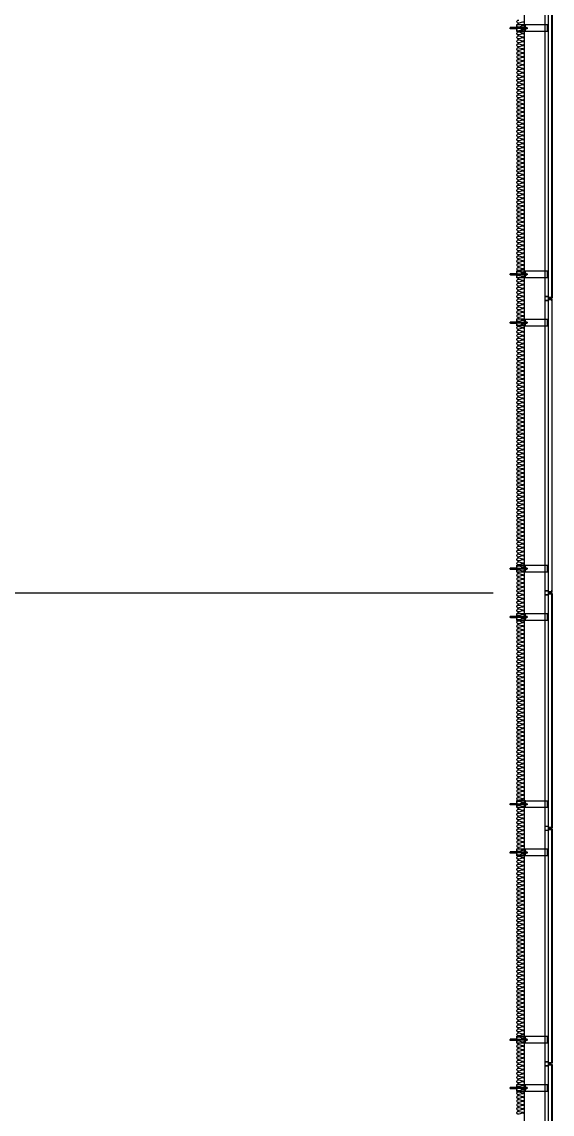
# Model space of a CAD drawing. Header units: millimetres. Extents: x 17311 to 801382, y -242618 to -104888.
# Drawn here: x 364158 to 370911, y -190371 to -176457 of the extents above; entities that cross this region are included whole.
import ezdxf

# ---------------------------------------------------------------- set-up
doc = ezdxf.new("R2010")
doc.units = ezdxf.units.MM
doc.header["$LTSCALE"] = 250
for name, color, linetype in [('A-ETC-8', 8, 'Continuous'), ('A-FIN', 6, 'Continuous'), ('ISL', 251, 'Continuous')]:
    doc.layers.add(name, color=color, linetype=linetype)

# ---------------------------------------------------------------- blocks, each defined once
blk = doc.blocks.new('A$C632c858f')
at = {"layer": 'A-ETC-8'}
blk.add_arc((-3, 0), 24, 341.8248, 18.1752, dxfattribs=at)
blk.add_ellipse((34, 0), major_axis=(7.59, 0), ratio=0.987937, dxfattribs=at)
blk = doc.blocks.new('A$Cae507117')
at = {"layer": 'A-ETC-8'}
for points in [[(-50, 0), (-50, -50), (0, -50), (0, 0)], [(-46.8, -3.2), (-46.8, -46.8), (-3.2, -46.8), (-3.2, -3.2)]]:
    blk.add_lwpolyline(points, close=True, dxfattribs=at)
blk = doc.blocks.new('너트 M12')
for p, q in [((-9, 0), (9, 0)), ((-10, -9), (-10, -1)), ((9, -10), (-9, -10)), ((0, -8), (0, -1)), ((10, -1), (10, -9))]:
    blk.add_line(p, q)
for centre, start, end in [((-9, -1), 90, 180), ((-9, -9), 180, 270), ((9, -1), 0, 90), ((9, -9), 270, 0)]:
    blk.add_arc(centre, 0.5, start, end)
at = {"extrusion": (0, 0, -1)}
for centre, major_axis, ratio, start_param, end_param in [((-5, -1), (-4.75, 0.31), 0.185359, -0.024388, 3.141593), ((5, -1), (4.75, 0.31), 0.185108, 3.141593, 6.30754), ((-5, -9), (4.75, 0.31), 0.187111, 0, 3.166211), ((5, -9), (-4.75, 0.31), 0.185991, 3.117121, 6.283185)]:
    blk.add_ellipse(centre, major_axis=major_axis, ratio=ratio, start_param=start_param, end_param=end_param, dxfattribs=at)
blk = doc.blocks.new('A$C5ebcaad0')
at = {"layer": 'A-ETC-8'}
for p, q in [((-449, -225), (-214, -225)), ((-439, -220), (-439, -229)), ((-437, -219), (-437, -219)), ((-426, -220), (-437, -219)), ((-437, -231), (-426, -229)), ((-437, -231), (-437, -231)), ((-432, -220), (-432, -221)), ((-432, -229), (-432, -230)), ((-416, -219), (-431, -219)), ((-431, -222), (-429, -223)), ((-431, -228), (-429, -227)), ((-431, -231), (-416, -231)), ((-421, -224), (-428, -224)), ((-421, -226), (-428, -226)), ((-426, -220), (-412, -220)), ((-426, -229), (-412, -229)), ((-421, -223), (-421, -223)), ((-421, -227), (-421, -227)), ((-417, -227), (-417, -223)), ((-416, -219), (-413, -219)), ((-416, -231), (-413, -231)), ((-413, -219), (-413, -231)), ((-412, -231), (-412, -219)), ((-409, -219), (-412, -219)), ((-412, -231), (-409, -231)), ((-409, -231), (-409, -219)), ((-355, -219), (-409, -219)), ((-409, -231), (-355, -231)), ((-355, -219), (-246, -219)), ((-246, -231), (-355, -231)), ((-234, -219), (-226, -219)), ((-234, -220), (-224, -220)), ((-234, -229), (-224, -229)), ((-234, -231), (-226, -231)), ((-226, -231), (-226, -219)), ((-224, -220), (-226, -219)), ((-224, -229), (-226, -231)), ((-224, -229), (-224, -220))]:
    blk.add_line(p, q, dxfattribs=at)
for points in [[(-255, -180), (-255, -269), (-355, -269), (-355, -180)], [(34, -185), (-252, -185), (-252, -265), (34, -265)], [(-252, -265), (-246, -265), (-246, -185), (-252, -185)], [(-246, -210), (-246, -240), (-244, -240), (-244, -210)]]:
    blk.add_lwpolyline(points, close=True, dxfattribs=at)
blk.add_lwpolyline([(-252, -177), (-252, -272, -0.414214), (-253, -273), (-255, -273), (-255, -176), (-253, -176, -0.414214)], format="xyb", close=True, dxfattribs=at)
for centre, radius, start, end in [((-437, -220), 1.5, 90, 180), ((-437, -229), 1.5, 180, 270), ((-431, -220), 1, 90, 180), ((-431, -221), 1, 180, 236.3099), ((-431, -229), 1, 123.6901, 180), ((-431, -230), 1, 180, 270), ((-428, -221), 3, 236.3099, 270), ((-428, -229), 3, 90, 123.6901), ((-419, -223), 2, 90, 180), ((-421, -223), 0.5, 270, 0), ((-421, -227), 0.5, 0, 90), ((-419, -227), 2, 180, 270), ((-419, -223), 2, 0, 90), ((-419, -227), 2, 270, 0)]:
    blk.add_arc(centre, radius, start, end, dxfattribs=at)
at = {"layer": 'A-ETC-8', "xscale": -1, "rotation": 90}
blk.add_blockref('너트 M12', (-244, -225), dxfattribs=at)

msp = doc.modelspace()

# ---------------------------------------------------------------- linework, layer by layer
at = {"layer": 'A-ETC-8'}
for p, q in [((370815.7, -154461.7), (370815.7, -200799.5)), ((370865.7, -200799.5), (370865.7, -154461.7))]:
    msp.add_line(p, q, dxfattribs=at)
for points in [[(370902.7, -179968), (370867.7, -179968), (370867.7, -179979), (370865.7, -179979), (370865.7, -179966), (370901, -179966, -0.2265409), (370904.7, -179962.3), (370904.7, -179947.6), (370906.7, -179947.6), (370906.7, -179964, 0.4142136)], [(370902.7, -179991), (370867.7, -179991), (370867.7, -179980), (370865.7, -179980), (370865.7, -179993), (370901, -179993, 0.2265409), (370904.7, -179996.6), (370904.7, -180011.3), (370906.7, -180011.3), (370906.7, -179995, -0.4142136)], [(370902.7, -183718), (370867.7, -183718), (370867.7, -183729), (370865.7, -183729), (370865.7, -183716), (370901, -183716, -0.2265409), (370904.7, -183712.3), (370904.7, -183697.6), (370906.7, -183697.6), (370906.7, -183714, 0.4142136)], [(370902.7, -183741), (370867.7, -183741), (370867.7, -183730), (370865.7, -183730), (370865.7, -183743), (370901, -183743, 0.2265409), (370904.7, -183746.6), (370904.7, -183761.3), (370906.7, -183761.3), (370906.7, -183745, -0.4142136)]]:
    msp.add_lwpolyline(points, format="xyb", close=True, dxfattribs=at)
at = {"layer": 'A-ETC-8', "elevation": 0}
for points in [[(370902.7, -186718), (370867.7, -186718), (370867.7, -186729), (370865.7, -186729), (370865.7, -186716), (370901, -186716, -0.2265409), (370904.7, -186712.3), (370904.7, -186697.6), (370906.7, -186697.6), (370906.7, -186714, 0.4142136)], [(370902.7, -186741), (370867.7, -186741), (370867.7, -186730), (370865.7, -186730), (370865.7, -186743), (370901, -186743, 0.2265409), (370904.7, -186746.6), (370904.7, -186761.3), (370906.7, -186761.3), (370906.7, -186745, -0.4142136)], [(370902.7, -189718), (370867.7, -189718), (370867.7, -189729), (370865.7, -189729), (370865.7, -189716), (370901, -189716, -0.2265409), (370904.7, -189712.3), (370904.7, -189697.6), (370906.7, -189697.6), (370906.7, -189714, 0.4142136)], [(370902.7, -189741), (370867.7, -189741), (370867.7, -189730), (370865.7, -189730), (370865.7, -189743), (370901, -189743, 0.2265409), (370904.7, -189746.6), (370904.7, -189761.3), (370906.7, -189761.3), (370906.7, -189745, -0.4142136)]]:
    msp.add_lwpolyline(points, format="xyb", close=True, dxfattribs=at)
at = {"layer": 'A-FIN'}
msp.add_line((364060.7, -183729.5), (370160.7, -183729.5), dxfattribs=at)
for points in [[(370869.7, -176241), (370869.7, -176237), (370910.7, -176237), (370910.7, -179972), (370869.7, -179972), (370869.7, -179968), (370906.7, -179968), (370906.7, -176241), (370869.7, -176241)], [(370869.7, -183718), (370869.7, -183722), (370910.7, -183722), (370910.7, -179987), (370869.7, -179987), (370869.7, -179991), (370906.7, -179991), (370906.7, -183718), (370869.7, -183718)], [(370869.7, -183741), (370869.7, -183737), (370910.7, -183737), (370910.7, -186722), (370869.7, -186722), (370869.7, -186718), (370906.7, -186718), (370906.7, -183741), (370869.7, -183741)], [(370869.7, -189741), (370869.7, -189737), (370910.7, -189737), (370910.7, -192722), (370869.7, -192722), (370869.7, -192718), (370906.7, -192718), (370906.7, -189741), (370869.7, -189741)]]:
    msp.add_lwpolyline(points, close=True, dxfattribs=at)
at = {"layer": 'A-FIN', "elevation": 0}
msp.add_lwpolyline([(370869.7, -186741), (370869.7, -186737), (370910.7, -186737), (370910.7, -189722), (370869.7, -189722), (370869.7, -189718), (370906.7, -189718), (370906.7, -186741), (370869.7, -186741)], close=True, dxfattribs=at)
at = {"layer": 'ISL'}
msp.add_line((370560.7, -202279.5), (370560.7, -154479.5), dxfattribs=at)
msp.add_lwpolyline([(370560.7, -190378.7, 0.5248557), (370533.6, -190360), (370487.8, -190372.4, -1.4491979), (370487.8, -190335), (370533.6, -190347.4, 0.5248557), (370560.7, -190328.7, 0.5248557), (370533.6, -190310), (370487.8, -190322.4, -1.4491979), (370487.8, -190285), (370533.6, -190297.4, 0.5248557), (370560.7, -190278.7, 0.5248557), (370533.6, -190260), (370487.8, -190272.4, -1.4491979), (370487.8, -190235), (370533.6, -190247.4, 0.5248557), (370560.7, -190228.7, 0.5248557), (370533.6, -190210), (370487.8, -190222.4, -1.4491979), (370487.8, -190185), (370533.6, -190197.4, 0.5248557), (370560.7, -190178.7, 0.5248557), (370533.6, -190160), (370487.8, -190172.4, -1.4491979), (370487.8, -190135), (370533.6, -190147.4, 0.5248557), (370560.7, -190128.7, 0.5248557), (370533.6, -190110), (370487.8, -190122.4, -1.4491979), (370487.8, -190085), (370533.6, -190097.4, 0.5248557), (370560.7, -190078.7, 0.5248557), (370533.6, -190060), (370487.8, -190072.4, -1.4491979), (370487.8, -190035), (370533.6, -190047.4, 0.5248557), (370560.7, -190028.7, 0.5248557), (370533.6, -190010), (370487.8, -190022.4, -1.4491979), (370487.8, -189985), (370533.6, -189997.4, 0.5248557), (370560.7, -189978.7, 0.5248557), (370533.6, -189960), (370487.8, -189972.4, -1.4491979), (370487.8, -189935), (370533.6, -189947.4, 0.5248557), (370560.7, -189928.7, 0.5248557), (370533.6, -189910), (370487.8, -189922.4, -1.4491979), (370487.8, -189885), (370533.6, -189897.4, 0.5248557), (370560.7, -189878.7, 0.5248557), (370533.6, -189860), (370487.8, -189872.4, -1.4491979), (370487.8, -189835), (370533.6, -189847.4, 0.5248557), (370560.7, -189828.7, 0.5248557), (370533.6, -189810), (370487.8, -189822.4, -1.4491979), (370487.8, -189785), (370533.6, -189797.4, 0.5248557), (370560.7, -189778.7, 0.5248557), (370533.6, -189760), (370487.8, -189772.4, -1.4491979), (370487.8, -189735), (370533.6, -189747.4, 0.5248557), (370560.7, -189728.7, 0.5248557), (370533.6, -189710), (370487.8, -189722.4, -1.4491979), (370487.8, -189685), (370533.6, -189697.4, 0.5248557), (370560.7, -189678.7, 0.5248557), (370533.6, -189660), (370487.8, -189672.4, -1.4491979), (370487.8, -189635), (370533.6, -189647.4, 0.5248557), (370560.7, -189628.7, 0.5248557), (370533.6, -189610), (370487.8, -189622.4, -1.4491979), (370487.8, -189585), (370533.6, -189597.4, 0.5248557), (370560.7, -189578.7, 0.5248557), (370533.6, -189560), (370487.8, -189572.4, -1.4491979), (370487.8, -189535), (370533.6, -189547.4, 0.5248557), (370560.7, -189528.7, 0.5248557), (370533.6, -189510), (370487.8, -189522.4, -1.4491979), (370487.8, -189485), (370533.6, -189497.4, 0.5248557), (370560.7, -189478.7, 0.5248557), (370533.6, -189460), (370487.8, -189472.4, -1.4491979), (370487.8, -189435), (370533.6, -189447.4, 0.5248557), (370560.7, -189428.7, 0.5248557), (370533.6, -189410), (370487.8, -189422.4, -1.4491979), (370487.8, -189385), (370533.6, -189397.4, 0.5248557), (370560.7, -189378.7, 0.5248557), (370533.6, -189360), (370487.8, -189372.4, -1.4491979), (370487.8, -189335), (370533.6, -189347.4, 0.5248557), (370560.7, -189328.7, 0.5248557), (370533.6, -189310), (370487.8, -189322.4, -1.4491979), (370487.8, -189285), (370533.6, -189297.4, 0.5248557), (370560.7, -189278.7, 0.5248557), (370533.6, -189260), (370487.8, -189272.4, -1.4491979), (370487.8, -189235), (370533.6, -189247.4, 0.5248557), (370560.7, -189228.7, 0.5248557), (370533.6, -189210), (370487.8, -189222.4, -1.4491979), (370487.8, -189185), (370533.6, -189197.4, 0.5248557), (370560.7, -189178.7, 0.5248557), (370533.6, -189160), (370487.8, -189172.4, -1.4491979), (370487.8, -189135), (370533.6, -189147.4, 0.5248557), (370560.7, -189128.7, 0.5248557), (370533.6, -189110), (370487.8, -189122.4, -1.4491979), (370487.8, -189085), (370533.6, -189097.4, 0.5248557), (370560.7, -189078.7, 0.5248557), (370533.6, -189060), (370487.8, -189072.4, -1.4491979), (370487.8, -189035), (370533.6, -189047.4, 0.5248557), (370560.7, -189028.7, 0.5248557), (370533.6, -189010), (370487.8, -189022.4, -1.4491979), (370487.8, -188985), (370533.6, -188997.4, 0.5248557), (370560.7, -188978.7, 0.5248557), (370533.6, -188960), (370487.8, -188972.4, -1.4491979), (370487.8, -188935), (370533.6, -188947.4, 0.5248557), (370560.7, -188928.7, 0.5248557), (370533.6, -188910), (370487.8, -188922.4, -1.4491979), (370487.8, -188885), (370533.6, -188897.4, 0.5248557), (370560.7, -188878.7, 0.5248557), (370533.6, -188860), (370487.8, -188872.4, -1.4491979), (370487.8, -188835), (370533.6, -188847.4, 0.5248557), (370560.7, -188828.7, 0.5248557), (370533.6, -188810), (370487.8, -188822.4, -1.4491979), (370487.8, -188785), (370533.6, -188797.4, 0.5248557), (370560.7, -188778.7, 0.5248557), (370533.6, -188760), (370487.8, -188772.4, -1.4491979), (370487.8, -188735), (370533.6, -188747.4, 0.5248557), (370560.7, -188728.7, 0.5248557), (370533.6, -188710), (370487.8, -188722.4, -1.4491979), (370487.8, -188685), (370533.6, -188697.4, 0.5248557), (370560.7, -188678.7, 0.5248557), (370533.6, -188660), (370487.8, -188672.4, -1.4491979), (370487.8, -188635), (370533.6, -188647.4, 0.5248557), (370560.7, -188628.7, 0.5248557), (370533.6, -188610), (370487.8, -188622.4, -1.4491979), (370487.8, -188585), (370533.6, -188597.4, 0.5248557), (370560.7, -188578.7, 0.5248557), (370533.6, -188560), (370487.8, -188572.4, -1.4491979), (370487.8, -188535), (370533.6, -188547.4, 0.5248557), (370560.7, -188528.7, 0.5248557), (370533.6, -188510), (370487.8, -188522.4, -1.4491979), (370487.8, -188485), (370533.6, -188497.4, 0.5248557), (370560.7, -188478.7, 0.5248557), (370533.6, -188460), (370487.8, -188472.4, -1.4491979), (370487.8, -188435), (370533.6, -188447.4, 0.5248557), (370560.7, -188428.7, 0.5248557), (370533.6, -188410), (370487.8, -188422.4, -1.4491979), (370487.8, -188385), (370533.6, -188397.4, 0.5248557), (370560.7, -188378.7, 0.5248557), (370533.6, -188360), (370487.8, -188372.4, -1.4491979), (370487.8, -188335), (370533.6, -188347.4, 0.5248557), (370560.7, -188328.7, 0.5248557), (370533.6, -188310), (370487.8, -188322.4, -1.4491979), (370487.8, -188285), (370533.6, -188297.4, 0.5248557), (370560.7, -188278.7, 0.5248557), (370533.6, -188260), (370487.8, -188272.4, -1.4491979), (370487.8, -188235), (370533.6, -188247.4, 0.5248557), (370560.7, -188228.7, 0.5248557), (370533.6, -188210), (370487.8, -188222.4, -1.4491979), (370487.8, -188185), (370533.6, -188197.4, 0.5248557), (370560.7, -188178.7, 0.5248557), (370533.6, -188160), (370487.8, -188172.4, -1.4491979), (370487.8, -188135), (370533.6, -188147.4, 0.5248557), (370560.7, -188128.7, 0.5248557), (370533.6, -188110), (370487.8, -188122.4, -1.4491979), (370487.8, -188085), (370533.6, -188097.4, 0.5248557), (370560.7, -188078.7, 0.5248557), (370533.6, -188060), (370487.8, -188072.4, -1.4491979), (370487.8, -188035), (370533.6, -188047.4, 0.5248557), (370560.7, -188028.7, 0.5248557), (370533.6, -188010), (370487.8, -188022.4, -1.4491979), (370487.8, -187985), (370533.6, -187997.4, 0.5248557), (370560.7, -187978.7, 0.5248557), (370533.6, -187960), (370487.8, -187972.4, -1.4491979), (370487.8, -187935), (370533.6, -187947.4, 0.5248557), (370560.7, -187928.7, 0.5248557), (370533.6, -187910), (370487.8, -187922.4, -1.4491979), (370487.8, -187885), (370533.6, -187897.4, 0.5248557), (370560.7, -187878.7, 0.5248557), (370533.6, -187860), (370487.8, -187872.4, -1.4491979), (370487.8, -187835), (370533.6, -187847.4, 0.522727), (370560.7, -187828.8, 0.522727), (370533.6, -187810.2), (370487.8, -187822.6, -1.4491979), (370487.8, -187785.2), (370533.6, -187797.6, 0.5248557), (370560.7, -187778.9, 0.5248557), (370533.6, -187760.2), (370487.8, -187772.6, -1.4491979), (370487.8, -187735.2), (370533.6, -187747.6, 0.522727), (370560.7, -187729.1, 0.522727), (370533.6, -187710.5), (370487.8, -187722.9, -1.4491979), (370487.8, -187685.5), (370533.6, -187697.9, 0.5248557), (370560.7, -187679.2, 0.5248557), (370533.6, -187660.5), (370487.8, -187672.9, -1.4491979), (370487.8, -187635.5), (370533.6, -187647.9, 0.522727), (370560.7, -187629.3, 0.522727), (370533.6, -187610.8), (370487.8, -187623.2, -1.4491979), (370487.8, -187585.8), (370533.6, -187598.2, 0.5248557), (370560.7, -187579.5, 0.5248557), (370533.6, -187560.8), (370487.8, -187573.2, -1.4491979), (370487.8, -187535.8), (370533.6, -187548.2, 0.5248557), (370560.7, -187529.5, 0.5248557), (370533.6, -187510.8), (370487.8, -187523.2, -1.4491979), (370487.8, -187485.8), (370533.6, -187498.2, 0.5248557), (370560.7, -187479.5, 0.5248557), (370533.6, -187460.8), (370487.8, -187473.2, -1.4491979), (370487.8, -187435.8), (370533.6, -187448.2, 0.5248557), (370560.7, -187429.5, 0.5248557), (370533.6, -187410.8), (370487.8, -187423.2, -1.4491979), (370487.8, -187385.8), (370533.6, -187398.2, 0.5248557), (370560.7, -187379.5, 0.5248557), (370533.6, -187360.8), (370487.8, -187373.2, -1.4491979), (370487.8, -187335.8), (370533.6, -187348.2, 0.5248557), (370560.7, -187329.5, 0.5248557), (370533.6, -187310.8), (370487.8, -187323.2, -1.4491979), (370487.8, -187285.8), (370533.6, -187298.2, 0.5248557), (370560.7, -187279.5, 0.5248557), (370533.6, -187260.8), (370487.8, -187273.2, -1.4491979), (370487.8, -187235.8), (370533.6, -187248.2, 0.5248557), (370560.7, -187229.5, 0.5248557), (370533.6, -187210.8), (370487.8, -187223.2, -1.4491979), (370487.8, -187185.8), (370533.6, -187198.2, 0.5248557), (370560.7, -187179.5, 0.5248557), (370533.6, -187160.8), (370487.8, -187173.2, -1.4491979), (370487.8, -187135.8), (370533.6, -187148.2, 0.5248557), (370560.7, -187129.5, 0.5248557), (370533.6, -187110.8), (370487.8, -187123.2, -1.4491979), (370487.8, -187085.8), (370533.6, -187098.2, 0.5248557), (370560.7, -187079.5, 0.5248557), (370533.6, -187060.8), (370487.8, -187073.2, -1.4491979), (370487.8, -187035.8), (370533.6, -187048.2, 0.5248557), (370560.7, -187029.5, 0.5248557), (370533.6, -187010.8), (370487.8, -187023.2, -1.4491979), (370487.8, -186985.8), (370533.6, -186998.2, 0.5248557), (370560.7, -186979.5, 0.5248557), (370533.6, -186960.8), (370487.8, -186973.2, -1.4491979), (370487.8, -186935.8), (370533.6, -186948.2, 0.5248557), (370560.7, -186929.5, 0.5248557), (370533.6, -186910.8), (370487.8, -186923.2, -1.4491979), (370487.8, -186885.8), (370533.6, -186898.2, 0.5248557), (370560.7, -186879.5, 0.5248557), (370533.6, -186860.8), (370487.8, -186873.2, -1.4491979), (370487.8, -186835.8), (370533.6, -186848.2, 0.5248557), (370560.7, -186829.5, 0.5248557), (370533.6, -186810.8), (370487.8, -186823.2, -1.4491979), (370487.8, -186785.8), (370533.6, -186798.2, 0.5248557), (370560.7, -186779.5, 0.5248557), (370533.6, -186760.8), (370487.8, -186773.2, -1.4491979), (370487.8, -186735.8), (370533.6, -186748.2, 0.5248557), (370560.7, -186729.5, 0.5248557), (370533.6, -186710.8), (370487.8, -186723.2, -1.4491979), (370487.8, -186685.8), (370533.6, -186698.2, 0.5248557), (370560.7, -186679.5, 0.5248557), (370533.6, -186660.8), (370487.8, -186673.2, -1.4491979), (370487.8, -186635.8), (370533.6, -186648.2, 0.5248557), (370560.7, -186629.5, 0.5248557), (370533.6, -186610.8), (370487.8, -186623.2, -1.4491979), (370487.8, -186585.8), (370533.6, -186598.2, 0.5248557), (370560.7, -186579.5, 0.5248557), (370533.6, -186560.8), (370487.8, -186573.2, -1.4491979), (370487.8, -186535.8), (370533.6, -186548.2, 0.5248557), (370560.7, -186529.5, 0.5248557), (370533.6, -186510.8), (370487.8, -186523.2, -1.4491979), (370487.8, -186485.8), (370533.6, -186498.2, 0.5248557), (370560.7, -186479.5, 0.5248557), (370533.6, -186460.8), (370487.8, -186473.2, -1.4491979), (370487.8, -186435.8), (370533.6, -186448.2, 0.5248557), (370560.7, -186429.5, 0.5248557), (370533.6, -186410.8), (370487.8, -186423.2, -1.4491979), (370487.8, -186385.8), (370533.6, -186398.2, 0.5248557), (370560.7, -186379.5, 0.5248557), (370533.6, -186360.8), (370487.8, -186373.2, -1.4491979), (370487.8, -186335.8), (370533.6, -186348.2, 0.5248557), (370560.7, -186329.5, 0.5248557), (370533.6, -186310.8), (370487.8, -186323.2, -1.4491979), (370487.8, -186285.8), (370533.6, -186298.2, 0.5248557), (370560.7, -186279.5, 0.5248557), (370533.6, -186260.8), (370487.8, -186273.2, -1.4491979), (370487.8, -186235.8), (370533.6, -186248.2, 0.5248557), (370560.7, -186229.5, 0.5248557), (370533.6, -186210.8), (370487.8, -186223.2, -1.4491979), (370487.8, -186185.8), (370533.6, -186198.2, 0.5248557), (370560.7, -186179.5, 0.5248557), (370533.6, -186160.8), (370487.8, -186173.2, -1.4491979), (370487.8, -186135.8), (370533.6, -186148.2, 0.5248557), (370560.7, -186129.5, 0.5248557), (370533.6, -186110.8), (370487.8, -186123.2, -1.4491979), (370487.8, -186085.8), (370533.6, -186098.2, 0.5248557), (370560.7, -186079.5, 0.5248557), (370533.6, -186060.8), (370487.8, -186073.2, -1.4491979), (370487.8, -186035.8), (370533.6, -186048.2, 0.5248557), (370560.7, -186029.5, 0.5248557), (370533.6, -186010.8), (370487.8, -186023.2, -1.4491979), (370487.8, -185985.8), (370533.6, -185998.2, 0.5248557), (370560.7, -185979.5, 0.5248557), (370533.6, -185960.8), (370487.8, -185973.2, -1.4491979), (370487.8, -185935.8), (370533.6, -185948.2, 0.5248557), (370560.7, -185929.5, 0.5248557), (370533.6, -185910.8), (370487.8, -185923.2, -1.4491979), (370487.8, -185885.8), (370533.6, -185898.2, 0.5248557), (370560.7, -185879.5, 0.5248557), (370533.6, -185860.8), (370487.8, -185873.2, -1.4491979), (370487.8, -185835.8), (370533.6, -185848.2, 0.5248557), (370560.7, -185829.5, 0.5248557), (370533.6, -185810.8), (370487.8, -185823.2, -1.4491979), (370487.8, -185785.8), (370533.6, -185798.2, 0.5248557), (370560.7, -185779.5, 0.5248557), (370533.6, -185760.8), (370487.8, -185773.2, -1.4491979), (370487.8, -185735.8), (370533.6, -185748.2, 0.5248557), (370560.7, -185729.5, 0.5248557), (370533.6, -185710.8), (370487.8, -185723.2, -1.4491979), (370487.8, -185685.8), (370533.6, -185698.2, 0.5248557), (370560.7, -185679.5, 0.5248557), (370533.6, -185660.8), (370487.8, -185673.2, -1.4491979), (370487.8, -185635.8), (370533.6, -185648.2, 0.5248557), (370560.7, -185629.5, 0.5248557), (370533.6, -185610.8), (370487.8, -185623.2, -1.4491979), (370487.8, -185585.8), (370533.6, -185598.2, 0.5248557), (370560.7, -185579.5, 0.5248557), (370533.6, -185560.8), (370487.8, -185573.2, -1.4491979), (370487.8, -185535.8), (370533.6, -185548.2, 0.5248557), (370560.7, -185529.5, 0.5248557), (370533.6, -185510.8), (370487.8, -185523.2, -1.4491979), (370487.8, -185485.8), (370533.6, -185498.2, 0.5248557), (370560.7, -185479.5, 0.5248557), (370533.6, -185460.8), (370487.8, -185473.2, -1.4491979), (370487.8, -185435.8), (370533.6, -185448.2, 0.5248557), (370560.7, -185429.5, 0.5248557), (370533.6, -185410.8), (370487.8, -185423.2, -1.4491979), (370487.8, -185385.8), (370533.6, -185398.2, 0.5248557), (370560.7, -185379.5, 0.5248557), (370533.6, -185360.8), (370487.8, -185373.2, -1.4491979), (370487.8, -185335.8), (370533.6, -185348.2, 0.5248557), (370560.7, -185329.5, 0.5248557), (370533.6, -185310.8), (370487.8, -185323.2, -1.4491979), (370487.8, -185285.8), (370533.6, -185298.2, 0.5248557), (370560.7, -185279.5, 0.5248557), (370533.6, -185260.8), (370487.8, -185273.2, -1.4491979), (370487.8, -185235.8), (370533.6, -185248.2, 0.5248557), (370560.7, -185229.5, 0.5248557), (370533.6, -185210.8), (370487.8, -185223.2, -1.4491979), (370487.8, -185185.8), (370533.6, -185198.2, 0.5248557), (370560.7, -185179.5, 0.5248557), (370533.6, -185160.8), (370487.8, -185173.2, -1.4491979), (370487.8, -185135.8), (370533.6, -185148.2, 0.5248557), (370560.7, -185129.5, 0.5248557), (370533.6, -185110.8), (370487.8, -185123.2, -1.4491979), (370487.8, -185085.8), (370533.6, -185098.2, 0.5248557), (370560.7, -185079.5, 0.5248557), (370533.6, -185060.8), (370487.8, -185073.2, -1.4491979), (370487.8, -185035.8), (370533.6, -185048.2, 0.5248557), (370560.7, -185029.5, 0.5248557), (370533.6, -185010.8), (370487.8, -185023.2, -1.4491979), (370487.8, -184985.8), (370533.6, -184998.2, 0.5248557), (370560.7, -184979.5, 0.5248557), (370533.6, -184960.8), (370487.8, -184973.2, -1.4491979), (370487.8, -184935.8), (370533.6, -184948.2, 0.5248557), (370560.7, -184929.5, 0.5248557), (370533.6, -184910.8), (370487.8, -184923.2, -1.4491979), (370487.8, -184885.8), (370533.6, -184898.2, 0.5248557), (370560.7, -184879.5, 0.5248557), (370533.6, -184860.8), (370487.8, -184873.2, -1.4491979), (370487.8, -184835.8), (370533.6, -184848.2, 0.5248557), (370560.7, -184829.5, 0.5248557), (370533.6, -184810.8), (370487.8, -184823.2, -1.4491979), (370487.8, -184785.8), (370533.6, -184798.2, 0.5248557), (370560.7, -184779.5, 0.5248557), (370533.6, -184760.8), (370487.8, -184773.2, -1.4491979), (370487.8, -184735.8), (370533.6, -184748.2, 0.5248557), (370560.7, -184729.5, 0.5248557), (370533.6, -184710.8), (370487.8, -184723.2, -1.4491979), (370487.8, -184685.8), (370533.6, -184698.2, 0.5248557), (370560.7, -184679.5, 0.5248557), (370533.6, -184660.8), (370487.8, -184673.2, -1.4491979), (370487.8, -184635.8), (370533.6, -184648.2, 0.5248557), (370560.7, -184629.5, 0.5248557), (370533.6, -184610.8), (370487.8, -184623.2, -1.4491979), (370487.8, -184585.8), (370533.6, -184598.2, 0.5248557), (370560.7, -184579.5, 0.5248557), (370533.6, -184560.8), (370487.8, -184573.2, -1.4491979), (370487.8, -184535.8), (370533.6, -184548.2, 0.5248557), (370560.7, -184529.5, 0.5248557), (370533.6, -184510.8), (370487.8, -184523.2, -1.4491979), (370487.8, -184485.8), (370533.6, -184498.2, 0.5248557), (370560.7, -184479.5, 0.5248557), (370533.6, -184460.8), (370487.8, -184473.2, -1.4491979), (370487.8, -184435.8), (370533.6, -184448.2, 0.5248557), (370560.7, -184429.5, 0.5248557), (370533.6, -184410.8), (370487.8, -184423.2, -1.4491979), (370487.8, -184385.8), (370533.6, -184398.2, 0.5248557), (370560.7, -184379.5, 0.5248557), (370533.6, -184360.8), (370487.8, -184373.2, -1.4491979), (370487.8, -184335.8), (370533.6, -184348.2, 0.5248557), (370560.7, -184329.5, 0.5248557), (370533.6, -184310.8), (370487.8, -184323.2, -1.4491979), (370487.8, -184285.8), (370533.6, -184298.2, 0.5248557), (370560.7, -184279.5, 0.5248557), (370533.6, -184260.8), (370487.8, -184273.2, -1.4491979), (370487.8, -184235.8), (370533.6, -184248.2, 0.5248557), (370560.7, -184229.5, 0.5248557), (370533.6, -184210.8), (370487.8, -184223.2, -1.4491979), (370487.8, -184185.8), (370533.6, -184198.2, 0.5248557), (370560.7, -184179.5, 0.5248557), (370533.6, -184160.8), (370487.8, -184173.2, -1.4491979), (370487.8, -184135.8), (370533.6, -184148.2, 0.5248557), (370560.7, -184129.5, 0.5248557), (370533.6, -184110.8), (370487.8, -184123.2, -1.4491979), (370487.8, -184085.8), (370533.6, -184098.2, 0.5248557), (370560.7, -184079.5, 0.5248557), (370533.6, -184060.8), (370487.8, -184073.2, -1.4491979), (370487.8, -184035.8), (370533.6, -184048.2, 0.5248557), (370560.7, -184029.5, 0.5248557), (370533.6, -184010.8), (370487.8, -184023.2, -1.4491979), (370487.8, -183985.8), (370533.6, -183998.2, 0.5248557), (370560.7, -183979.5, 0.5248557), (370533.6, -183960.8), (370487.8, -183973.2, -1.4491979), (370487.8, -183935.8), (370533.6, -183948.2, 0.5248557), (370560.7, -183929.5, 0.5248557), (370533.6, -183910.8), (370487.8, -183923.2, -1.4491979), (370487.8, -183885.8), (370533.6, -183898.2, 0.5248557), (370560.7, -183879.5, 0.5248557), (370533.6, -183860.8), (370487.8, -183873.2, -1.4491979), (370487.8, -183835.8), (370533.6, -183848.2, 0.5248557), (370560.7, -183829.5, 0.5248557), (370533.6, -183810.8), (370487.8, -183823.2, -1.4491979), (370487.8, -183785.8), (370533.6, -183798.2, 0.5248557), (370560.7, -183779.5, 0.5248557), (370533.6, -183760.8), (370487.8, -183773.2, -1.4491979), (370487.8, -183735.8), (370533.6, -183748.2, 0.5248557), (370560.7, -183729.5, 0.5248557), (370533.6, -183710.8), (370487.8, -183723.2, -1.4491979), (370487.8, -183685.8), (370533.6, -183698.2, 0.5248557), (370560.7, -183679.5, 0.5248557), (370533.6, -183660.8), (370487.8, -183673.2, -1.4491979), (370487.8, -183635.8), (370533.6, -183648.2, 0.5248557), (370560.7, -183629.5, 0.5248557), (370533.6, -183610.8), (370487.8, -183623.2, -1.4491979), (370487.8, -183585.8), (370533.6, -183598.2, 0.5248557), (370560.7, -183579.5, 0.5248557), (370533.6, -183560.8), (370487.8, -183573.2, -1.4491979), (370487.8, -183535.8), (370533.6, -183548.2, 0.5248557), (370560.7, -183529.5, 0.5248557), (370533.6, -183510.8), (370487.8, -183523.2, -1.4491979), (370487.8, -183485.8), (370533.6, -183498.2, 0.5248557), (370560.7, -183479.5, 0.5248557), (370533.6, -183460.8), (370487.8, -183473.2, -1.4491979), (370487.8, -183435.8), (370533.6, -183448.2, 0.5248557), (370560.7, -183429.5, 0.5248557), (370533.6, -183410.8), (370487.8, -183423.2, -1.4491979), (370487.8, -183385.8), (370533.6, -183398.2, 0.5248557), (370560.7, -183379.5, 0.5248557), (370533.6, -183360.8), (370487.8, -183373.2, -1.4491979), (370487.8, -183335.8), (370533.6, -183348.2, 0.5248557), (370560.7, -183329.5, 0.5248557), (370533.6, -183310.8), (370487.8, -183323.2, -1.4491979), (370487.8, -183285.8), (370533.6, -183298.2, 0.5248557), (370560.7, -183279.5, 0.5248557), (370533.6, -183260.8), (370487.8, -183273.2, -1.4491979), (370487.8, -183235.8), (370533.6, -183248.2, 0.5248557), (370560.7, -183229.5, 0.5248557), (370533.6, -183210.8), (370487.8, -183223.2, -1.4491979), (370487.8, -183185.8), (370533.6, -183198.2, 0.5248557), (370560.7, -183179.5, 0.5248557), (370533.6, -183160.8), (370487.8, -183173.2, -1.4491979), (370487.8, -183135.8), (370533.6, -183148.2, 0.5248557), (370560.7, -183129.5, 0.5248557), (370533.6, -183110.8), (370487.8, -183123.2, -1.4491979), (370487.8, -183085.8), (370533.6, -183098.2, 0.5248557), (370560.7, -183079.5, 0.5248557), (370533.6, -183060.8), (370487.8, -183073.2, -1.4491979), (370487.8, -183035.8), (370533.6, -183048.2, 0.5248557), (370560.7, -183029.5, 0.5248557), (370533.6, -183010.8), (370487.8, -183023.2, -1.4491979), (370487.8, -182985.8), (370533.6, -182998.2, 0.5248557), (370560.7, -182979.5, 0.5248557), (370533.6, -182960.8), (370487.8, -182973.2, -1.4491979), (370487.8, -182935.8), (370533.6, -182948.2, 0.5248557), (370560.7, -182929.5, 0.5248557), (370533.6, -182910.8), (370487.8, -182923.2, -1.4491979), (370487.8, -182885.8), (370533.6, -182898.2, 0.5248557), (370560.7, -182879.5, 0.5248557), (370533.6, -182860.8), (370487.8, -182873.2, -1.4491979), (370487.8, -182835.8), (370533.6, -182848.2, 0.5248557), (370560.7, -182829.5, 0.5248557), (370533.6, -182810.8), (370487.8, -182823.2, -1.4491979), (370487.8, -182785.8), (370533.6, -182798.2, 0.5248557), (370560.7, -182779.5, 0.5248557), (370533.6, -182760.8), (370487.8, -182773.2, -1.4491979), (370487.8, -182735.8), (370533.6, -182748.2, 0.5248557), (370560.7, -182729.5, 0.5248557), (370533.6, -182710.8), (370487.8, -182723.2, -1.4491979), (370487.8, -182685.8), (370533.6, -182698.2, 0.5248557), (370560.7, -182679.5, 0.5248557), (370533.6, -182660.8), (370487.8, -182673.2, -1.4491979), (370487.8, -182635.8), (370533.6, -182648.2, 0.5248557), (370560.7, -182629.5, 0.5248557), (370533.6, -182610.8), (370487.8, -182623.2, -1.4491979), (370487.8, -182585.8), (370533.6, -182598.2, 0.5248557), (370560.7, -182579.5, 0.5248557), (370533.6, -182560.8), (370487.8, -182573.2, -1.4491979), (370487.8, -182535.8), (370533.6, -182548.2, 0.5248557), (370560.7, -182529.5, 0.5248557), (370533.6, -182510.8), (370487.8, -182523.2, -1.4491979), (370487.8, -182485.8), (370533.6, -182498.2, 0.5248557), (370560.7, -182479.5, 0.5248557), (370533.6, -182460.8), (370487.8, -182473.2, -1.4491979), (370487.8, -182435.8), (370533.6, -182448.2, 0.5248557), (370560.7, -182429.5, 0.5248557), (370533.6, -182410.8), (370487.8, -182423.2, -1.4491979), (370487.8, -182385.8), (370533.6, -182398.2, 0.5248557), (370560.7, -182379.5, 0.5248557), (370533.6, -182360.8), (370487.8, -182373.2, -1.4491979), (370487.8, -182335.8), (370533.6, -182348.2, 0.5248557), (370560.7, -182329.5, 0.5248557), (370533.6, -182310.8), (370487.8, -182323.2, -1.4491979), (370487.8, -182285.8), (370533.6, -182298.2, 0.5248557), (370560.7, -182279.5, 0.5248557), (370533.6, -182260.8), (370487.8, -182273.2, -1.4491979), (370487.8, -182235.8), (370533.6, -182248.2, 0.5248557), (370560.7, -182229.5, 0.5248557), (370533.6, -182210.8), (370487.8, -182223.2, -1.4491979), (370487.8, -182185.8), (370533.6, -182198.2, 0.5248557), (370560.7, -182179.5, 0.5248557), (370533.6, -182160.8), (370487.8, -182173.2, -1.4491979), (370487.8, -182135.8), (370533.6, -182148.2, 0.5248557), (370560.7, -182129.5, 0.5248557), (370533.6, -182110.8), (370487.8, -182123.2, -1.4491979), (370487.8, -182085.8), (370533.6, -182098.2, 0.5248557), (370560.7, -182079.5, 0.5248557), (370533.6, -182060.8), (370487.8, -182073.2, -1.4491979), (370487.8, -182035.8), (370533.6, -182048.2, 0.5248557), (370560.7, -182029.5, 0.5248557), (370533.6, -182010.8), (370487.8, -182023.2, -1.4491979), (370487.8, -181985.8), (370533.6, -181998.2, 0.5248557), (370560.7, -181979.5, 0.5248557), (370533.6, -181960.8), (370487.8, -181973.2, -1.4491979), (370487.8, -181935.8), (370533.6, -181948.2, 0.5248557), (370560.7, -181929.5, 0.5248557), (370533.6, -181910.8), (370487.8, -181923.2, -1.4491979), (370487.8, -181885.8), (370533.6, -181898.2, 0.5248557), (370560.7, -181879.5, 0.5248557), (370533.6, -181860.8), (370487.8, -181873.2, -1.4491979), (370487.8, -181835.8), (370533.6, -181848.2, 0.5248557), (370560.7, -181829.5, 0.5248557), (370533.6, -181810.8), (370487.8, -181823.2, -1.4491979), (370487.8, -181785.8), (370533.6, -181798.2, 0.5248557), (370560.7, -181779.5, 0.5248557), (370533.6, -181760.8), (370487.8, -181773.2, -1.4491979), (370487.8, -181735.8), (370533.6, -181748.2, 0.5248557), (370560.7, -181729.5, 0.5248557), (370533.6, -181710.8), (370487.8, -181723.2, -1.4491979), (370487.8, -181685.8), (370533.6, -181698.2, 0.5248557), (370560.7, -181679.5, 0.5248557), (370533.6, -181660.8), (370487.8, -181673.2, -1.4491979), (370487.8, -181635.8), (370533.6, -181648.2, 0.5248557), (370560.7, -181629.5, 0.5248557), (370533.6, -181610.8), (370487.8, -181623.2, -1.4491979), (370487.8, -181585.8), (370533.6, -181598.2, 0.5248557), (370560.7, -181579.5, 0.5248557), (370533.6, -181560.8), (370487.8, -181573.2, -1.4491979), (370487.8, -181535.8), (370533.6, -181548.2, 0.5248557), (370560.7, -181529.5, 0.5248557), (370533.6, -181510.8), (370487.8, -181523.2, -1.4491979), (370487.8, -181485.8), (370533.6, -181498.2, 0.5248557), (370560.7, -181479.5, 0.5248557), (370533.6, -181460.8), (370487.8, -181473.2, -1.4491979), (370487.8, -181435.8), (370533.6, -181448.2, 0.5248557), (370560.7, -181429.5, 0.5248557), (370533.6, -181410.8), (370487.8, -181423.2, -1.4491979), (370487.8, -181385.8), (370533.6, -181398.2, 0.5248557), (370560.7, -181379.5, 0.5248557), (370533.6, -181360.8), (370487.8, -181373.2, -1.4491979), (370487.8, -181335.8), (370533.6, -181348.2, 0.5248557), (370560.7, -181329.5, 0.5248557), (370533.6, -181310.8), (370487.8, -181323.2, -1.4491979), (370487.8, -181285.8), (370533.6, -181298.2, 0.5248557), (370560.7, -181279.5, 0.5248557), (370533.6, -181260.8), (370487.8, -181273.2, -1.4491979), (370487.8, -181235.8), (370533.6, -181248.2, 0.5248557), (370560.7, -181229.5, 0.5248557), (370533.6, -181210.8), (370487.8, -181223.2, -1.4491979), (370487.8, -181185.8), (370533.6, -181198.2, 0.5248557), (370560.7, -181179.5, 0.5248557), (370533.6, -181160.8), (370487.8, -181173.2, -1.4491979), (370487.8, -181135.8), (370533.6, -181148.2, 0.5248557), (370560.7, -181129.5, 0.5248557), (370533.6, -181110.8), (370487.8, -181123.2, -1.4491979), (370487.8, -181085.8), (370533.6, -181098.2, 0.5248557), (370560.7, -181079.5, 0.5248557), (370533.6, -181060.8), (370487.8, -181073.2, -1.4491979), (370487.8, -181035.8), (370533.6, -181048.2, 0.5248557), (370560.7, -181029.5, 0.5248557), (370533.6, -181010.8), (370487.8, -181023.2, -1.4491979), (370487.8, -180985.8), (370533.6, -180998.2, 0.5248557), (370560.7, -180979.5, 0.5248557), (370533.6, -180960.8), (370487.8, -180973.2, -1.4491979), (370487.8, -180935.8), (370533.6, -180948.2, 0.5248557), (370560.7, -180929.5, 0.5248557), (370533.6, -180910.8), (370487.8, -180923.2, -1.4491979), (370487.8, -180885.8), (370533.6, -180898.2, 0.5248557), (370560.7, -180879.5, 0.5248557), (370533.6, -180860.8), (370487.8, -180873.2, -1.4491979), (370487.8, -180835.8), (370533.6, -180848.2, 0.5248557), (370560.7, -180829.5, 0.5248557), (370533.6, -180810.8), (370487.8, -180823.2, -1.4491979), (370487.8, -180785.8), (370533.6, -180798.2, 0.5248557), (370560.7, -180779.5, 0.5248557), (370533.6, -180760.8), (370487.8, -180773.2, -1.4491979), (370487.8, -180735.8), (370533.6, -180748.2, 0.5248557), (370560.7, -180729.5, 0.5248557), (370533.6, -180710.8), (370487.8, -180723.2, -1.4491979), (370487.8, -180685.8), (370533.6, -180698.2, 0.5248557), (370560.7, -180679.5, 0.5248557), (370533.6, -180660.8), (370487.8, -180673.2, -1.4491979), (370487.8, -180635.8), (370533.6, -180648.2, 0.5248557), (370560.7, -180629.5, 0.5248557), (370533.6, -180610.8), (370487.8, -180623.2, -1.4491979), (370487.8, -180585.8), (370533.6, -180598.2, 0.5248557), (370560.7, -180579.5, 0.5248557), (370533.6, -180560.8), (370487.8, -180573.2, -1.4491979), (370487.8, -180535.8), (370533.6, -180548.2, 0.5248557), (370560.7, -180529.5, 0.5248557), (370533.6, -180510.8), (370487.8, -180523.2, -1.4491979), (370487.8, -180485.8), (370533.6, -180498.2, 0.5248557), (370560.7, -180479.5, 0.5248557), (370533.6, -180460.8), (370487.8, -180473.2, -1.4491979), (370487.8, -180435.8), (370533.6, -180448.2, 0.5248557), (370560.7, -180429.5, 0.5248557), (370533.6, -180410.8), (370487.8, -180423.2, -1.4491979), (370487.8, -180385.8), (370533.6, -180398.2, 0.5248557), (370560.7, -180379.5, 0.5248557), (370533.6, -180360.8), (370487.8, -180373.2, -1.4491979), (370487.8, -180335.8), (370533.6, -180348.2, 0.5248557), (370560.7, -180329.5, 0.5248557), (370533.6, -180310.8), (370487.8, -180323.2, -1.4491979), (370487.8, -180285.8), (370533.6, -180298.2, 0.5248557), (370560.7, -180279.5, 0.5248557), (370533.6, -180260.8), (370487.8, -180273.2, -1.4491979), (370487.8, -180235.8), (370533.6, -180248.2, 0.5248557), (370560.7, -180229.5, 0.5248557), (370533.6, -180210.8), (370487.8, -180223.2, -1.4491979), (370487.8, -180185.8), (370533.6, -180198.2, 0.5248557), (370560.7, -180179.5, 0.5248557), (370533.6, -180160.8), (370487.8, -180173.2, -1.4491979), (370487.8, -180135.8), (370533.6, -180148.2, 0.5248557), (370560.7, -180129.5, 0.5248557), (370533.6, -180110.8), (370487.8, -180123.2, -1.4491979), (370487.8, -180085.8), (370533.6, -180098.2, 0.5248557), (370560.7, -180079.5, 0.5248557), (370533.6, -180060.8), (370487.8, -180073.2, -1.4491979), (370487.8, -180035.8), (370533.6, -180048.2, 0.5248557), (370560.7, -180029.5, 0.5248557), (370533.6, -180010.8), (370487.8, -180023.2, -1.4491979), (370487.8, -179985.8), (370533.6, -179998.2, 0.5248557), (370560.7, -179979.5, 0.5248557), (370533.6, -179960.8), (370487.8, -179973.2, -1.4491979), (370487.8, -179935.8), (370533.6, -179948.2, 0.5248557), (370560.7, -179929.5, 0.5248557), (370533.6, -179910.8), (370487.8, -179923.2, -1.4491979), (370487.8, -179885.8), (370533.6, -179898.2, 0.5248557), (370560.7, -179879.5, 0.5248557), (370533.6, -179860.8), (370487.8, -179873.2, -1.4491979), (370487.8, -179835.8), (370533.6, -179848.2, 0.5248557), (370560.7, -179829.5, 0.5248557), (370533.6, -179810.8), (370487.8, -179823.2, -1.4491979), (370487.8, -179785.8), (370533.6, -179798.2, 0.5248557), (370560.7, -179779.5, 0.5248557), (370533.6, -179760.8), (370487.8, -179773.2, -1.4491979), (370487.8, -179735.8), (370533.6, -179748.2, 0.5248557), (370560.7, -179729.5, 0.5248557), (370533.6, -179710.8), (370487.8, -179723.2, -1.4491979), (370487.8, -179685.8), (370533.6, -179698.2, 0.5248557), (370560.7, -179679.5, 0.5248557), (370533.6, -179660.8), (370487.8, -179673.2, -1.4491979), (370487.8, -179635.8), (370533.6, -179648.2, 0.5248557), (370560.7, -179629.5, 0.5248557), (370533.6, -179610.8), (370487.8, -179623.2, -1.4491979), (370487.8, -179585.8), (370533.6, -179598.2, 0.5248557), (370560.7, -179579.5, 0.5248557), (370533.6, -179560.8), (370487.8, -179573.2, -1.4491979), (370487.8, -179535.8), (370533.6, -179548.2, 0.5248557), (370560.7, -179529.5, 0.5248557), (370533.6, -179510.8), (370487.8, -179523.2, -1.4491979), (370487.8, -179485.8), (370533.6, -179498.2, 0.5248557), (370560.7, -179479.5, 0.5248557), (370533.6, -179460.8), (370487.8, -179473.2, -1.4491979), (370487.8, -179435.8), (370533.6, -179448.2, 0.5248557), (370560.7, -179429.5, 0.5248557), (370533.6, -179410.8), (370487.8, -179423.2, -1.4491979), (370487.8, -179385.8), (370533.6, -179398.2, 0.5248557), (370560.7, -179379.5, 0.5248557), (370533.6, -179360.8), (370487.8, -179373.2, -1.4491979), (370487.8, -179335.8), (370533.6, -179348.2, 0.5248557), (370560.7, -179329.5, 0.5248557), (370533.6, -179310.8), (370487.8, -179323.2, -1.4491979), (370487.8, -179285.8), (370533.6, -179298.2, 0.5248557), (370560.7, -179279.5, 0.5248557), (370533.6, -179260.8), (370487.8, -179273.2, -1.4491979), (370487.8, -179235.8), (370533.6, -179248.2, 0.5248557), (370560.7, -179229.5, 0.5248557), (370533.6, -179210.8), (370487.8, -179223.2, -1.4491979), (370487.8, -179185.8), (370533.6, -179198.2, 0.5248557), (370560.7, -179179.5, 0.5248557), (370533.6, -179160.8), (370487.8, -179173.2, -1.4491979), (370487.8, -179135.8), (370533.6, -179148.2, 0.5248557), (370560.7, -179129.5, 0.5248557), (370533.6, -179110.8), (370487.8, -179123.2, -1.4491979), (370487.8, -179085.8), (370533.6, -179098.2, 0.5248557), (370560.7, -179079.5, 0.5248557), (370533.6, -179060.8), (370487.8, -179073.2, -1.4491979), (370487.8, -179035.8), (370533.6, -179048.2, 0.5248557), (370560.7, -179029.5, 0.5248557), (370533.6, -179010.8), (370487.8, -179023.2, -1.4491979), (370487.8, -178985.8), (370533.6, -178998.2, 0.5248557), (370560.7, -178979.5, 0.5248557), (370533.6, -178960.8), (370487.8, -178973.2, -1.4491979), (370487.8, -178935.8), (370533.6, -178948.2, 0.5248557), (370560.7, -178929.5, 0.5248557), (370533.6, -178910.8), (370487.8, -178923.2, -1.4491979), (370487.8, -178885.8), (370533.6, -178898.2, 0.5248557), (370560.7, -178879.5, 0.5248557), (370533.6, -178860.8), (370487.8, -178873.2, -1.4491979), (370487.8, -178835.8), (370533.6, -178848.2, 0.5248557), (370560.7, -178829.5, 0.5248557), (370533.6, -178810.8), (370487.8, -178823.2, -1.4491979), (370487.8, -178785.8), (370533.6, -178798.2, 0.5248557), (370560.7, -178779.5, 0.5248557), (370533.6, -178760.8), (370487.8, -178773.2, -1.4491979), (370487.8, -178735.8), (370533.6, -178748.2, 0.5248557), (370560.7, -178729.5, 0.5248557), (370533.6, -178710.8), (370487.8, -178723.2, -1.4491979), (370487.8, -178685.8), (370533.6, -178698.2, 0.5248557), (370560.7, -178679.5, 0.5248557), (370533.6, -178660.8), (370487.8, -178673.2, -1.4491979), (370487.8, -178635.8), (370533.6, -178648.2, 0.5248557), (370560.7, -178629.5, 0.5248557), (370533.6, -178610.8), (370487.8, -178623.2, -1.4491979), (370487.8, -178585.8), (370533.6, -178598.2, 0.5248557), (370560.7, -178579.5, 0.5248557), (370533.6, -178560.8), (370487.8, -178573.2, -1.4491979), (370487.8, -178535.8), (370533.6, -178548.2, 0.5248557), (370560.7, -178529.5, 0.5248557), (370533.6, -178510.8), (370487.8, -178523.2, -1.4491979), (370487.8, -178485.8), (370533.6, -178498.2, 0.5248557), (370560.7, -178479.5, 0.5248557), (370533.6, -178460.8), (370487.8, -178473.2, -1.4491979), (370487.8, -178435.8), (370533.6, -178448.2, 0.5248557), (370560.7, -178429.5, 0.5248557), (370533.6, -178410.8), (370487.8, -178423.2, -1.4491979), (370487.8, -178385.8), (370533.6, -178398.2, 0.5248557), (370560.7, -178379.5, 0.5248557), (370533.6, -178360.8), (370487.8, -178373.2, -1.4491979), (370487.8, -178335.8), (370533.6, -178348.2, 0.5248557), (370560.7, -178329.5, 0.5248557), (370533.6, -178310.8), (370487.8, -178323.2, -1.4491979), (370487.8, -178285.8), (370533.6, -178298.2, 0.5248557), (370560.7, -178279.5, 0.5248557), (370533.6, -178260.8), (370487.8, -178273.2, -1.4491979), (370487.8, -178235.8), (370533.6, -178248.2, 0.5248557), (370560.7, -178229.5, 0.5248557), (370533.6, -178210.8), (370487.8, -178223.2, -1.4491979), (370487.8, -178185.8), (370533.6, -178198.2, 0.5248557), (370560.7, -178179.5, 0.5248557), (370533.6, -178160.8), (370487.8, -178173.2, -1.4491979), (370487.8, -178135.8), (370533.6, -178148.2, 0.5248557), (370560.7, -178129.5, 0.5248557), (370533.6, -178110.8), (370487.8, -178123.2, -1.4491979), (370487.8, -178085.8), (370533.6, -178098.2, 0.5248557), (370560.7, -178079.5, 0.5248557), (370533.6, -178060.8), (370487.8, -178073.2, -1.4491979), (370487.8, -178035.8), (370533.6, -178048.2, 0.5248557), (370560.7, -178029.5, 0.5248557), (370533.6, -178010.8), (370487.8, -178023.2, -1.4491979), (370487.8, -177985.8), (370533.6, -177998.2, 0.5248557), (370560.7, -177979.5, 0.5248557), (370533.6, -177960.8), (370487.8, -177973.2, -1.4491979), (370487.8, -177935.8), (370533.6, -177948.2, 0.5248557), (370560.7, -177929.5, 0.5248557), (370533.6, -177910.8), (370487.8, -177923.2, -1.4491979), (370487.8, -177885.8), (370533.6, -177898.2, 0.5248557), (370560.7, -177879.5, 0.5248557), (370533.6, -177860.8), (370487.8, -177873.2, -1.4491979), (370487.8, -177835.8), (370533.6, -177848.2, 0.5248557), (370560.7, -177829.5, 0.5248557), (370533.6, -177810.8), (370487.8, -177823.2, -1.4491979), (370487.8, -177785.8), (370533.6, -177798.2, 0.5248557), (370560.7, -177779.5, 0.5248557), (370533.6, -177760.8), (370487.8, -177773.2, -1.4491979), (370487.8, -177735.8), (370533.6, -177748.2, 0.5248557), (370560.7, -177729.5, 0.5248557), (370533.6, -177710.8), (370487.8, -177723.2, -1.4491979), (370487.8, -177685.8), (370533.6, -177698.2, 0.5248557), (370560.7, -177679.5, 0.5248557), (370533.6, -177660.8), (370487.8, -177673.2, -1.4491979), (370487.8, -177635.8), (370533.6, -177648.2, 0.5248557), (370560.7, -177629.5, 0.5248557), (370533.6, -177610.8), (370487.8, -177623.2, -1.4491979), (370487.8, -177585.8), (370533.6, -177598.2, 0.5248557), (370560.7, -177579.5, 0.5248557), (370533.6, -177560.8), (370487.8, -177573.2, -1.4491979), (370487.8, -177535.8), (370533.6, -177548.2, 0.5248557), (370560.7, -177529.5, 0.5248557), (370533.6, -177510.8), (370487.8, -177523.2, -1.4491979), (370487.8, -177485.8), (370533.6, -177498.2, 0.5248557), (370560.7, -177479.5, 0.5248557), (370533.6, -177460.8), (370487.8, -177473.2, -1.4491979), (370487.8, -177435.8), (370533.6, -177448.2, 0.5248557), (370560.7, -177429.5, 0.5248557), (370533.6, -177410.8), (370487.8, -177423.2, -1.4491979), (370487.8, -177385.8), (370533.6, -177398.2, 0.5248557), (370560.7, -177379.5, 0.5248557), (370533.6, -177360.8), (370487.8, -177373.2, -1.4491979), (370487.8, -177335.8), (370533.6, -177348.2, 0.5248557), (370560.7, -177329.5, 0.5248557), (370533.6, -177310.8), (370487.8, -177323.2, -1.4491979), (370487.8, -177285.8), (370533.6, -177298.2, 0.5248557), (370560.7, -177279.5, 0.5248557), (370533.6, -177260.8), (370487.8, -177273.2, -1.4491979), (370487.8, -177235.8), (370533.6, -177248.2, 0.5248557), (370560.7, -177229.5, 0.5248557), (370533.6, -177210.8), (370487.8, -177223.2, -1.4491979), (370487.8, -177185.8), (370533.6, -177198.2, 0.5248557), (370560.7, -177179.5, 0.5248557), (370533.6, -177160.8), (370487.8, -177173.2, -1.4491979), (370487.8, -177135.8), (370533.6, -177148.2, 0.5248557), (370560.7, -177129.5, 0.5248557), (370533.6, -177110.8), (370487.8, -177123.2, -1.4491979), (370487.8, -177085.8), (370533.6, -177098.2, 0.5248557), (370560.7, -177079.5, 0.5248557), (370533.6, -177060.8), (370487.8, -177073.2, -1.4491979), (370487.8, -177035.8), (370533.6, -177048.2, 0.5248557), (370560.7, -177029.5, 0.5248557), (370533.6, -177010.8), (370487.8, -177023.2, -1.4491979), (370487.8, -176985.8), (370533.6, -176998.2, 0.5248557), (370560.7, -176979.5, 0.5248557), (370533.6, -176960.8), (370487.8, -176973.2, -1.4491979), (370487.8, -176935.8), (370533.6, -176948.2, 0.5248557), (370560.7, -176929.5, 0.5248557), (370533.6, -176910.8), (370487.8, -176923.2, -1.4491979), (370487.8, -176885.8), (370533.6, -176898.2, 0.5248557), (370560.7, -176879.5, 0.5248557), (370533.6, -176860.8), (370487.8, -176873.2, -1.4491979), (370487.8, -176835.8), (370533.6, -176848.2, 0.5248557), (370560.7, -176829.5, 0.5248557), (370533.6, -176810.8), (370487.8, -176823.2, -1.4491979), (370487.8, -176785.8), (370533.6, -176798.2, 0.5248557), (370560.7, -176779.5, 0.5248557), (370533.6, -176760.8), (370487.8, -176773.2, -1.4491979), (370487.8, -176735.8), (370533.6, -176748.2, 0.5248557), (370560.7, -176729.5, 0.5248557), (370533.6, -176710.8), (370487.8, -176723.2, -1.4491979), (370487.8, -176685.8), (370533.6, -176698.2, 0.5248557), (370560.7, -176679.5, 0.5248557), (370533.6, -176660.8), (370487.8, -176673.2, -1.4491979), (370487.8, -176635.8), (370533.6, -176648.2, 0.5248557), (370560.7, -176629.5, 0.5248557), (370533.6, -176610.8), (370487.8, -176623.2, -1.4491979), (370487.8, -176585.8), (370533.6, -176598.2, 0.5248557), (370560.7, -176579.5, 0.5248557), (370533.6, -176560.8), (370487.8, -176573.2, -1.4491979), (370487.8, -176535.8), (370533.6, -176548.2, 0.5248557), (370560.7, -176529.5, 0.5248557), (370533.6, -176510.8), (370487.8, -176523.2, -1.4491979), (370487.8, -176485.8), (370533.6, -176498.2, 0.5248557), (370560.7, -176479.5, 0.5248557), (370533.6, -176460.8), (370487.8, -176473.2, -1.4491979), (370487.8, -176435.8)], format="xyb", dxfattribs=at)

# ---------------------------------------------------------------- block references
at = {"layer": 'A-ETC-8'}
for p in [(370815.7, -176312), (370815.7, -179447), (370815.7, -180062), (370815.7, -183197), (370815.7, -183812), (370815.7, -186197), (370815.7, -186812), (370815.7, -189197), (370815.7, -189812)]:
    msp.add_blockref('A$C5ebcaad0', p, dxfattribs=at)
at = {"layer": 'A-ETC-8', "rotation": 180}
for name, p in [('A$Cae507117', (370815.7, -180004.5)), ('A$Cae507117', (370815.7, -183754.5)), ('A$C632c858f', (370910.7, -183729.5)), ('A$Cae507117', (370815.7, -186754.5)), ('A$C632c858f', (370910.7, -186729.5)), ('A$Cae507117', (370815.7, -189754.5)), ('A$C632c858f', (370910.7, -189729.5))]:
    msp.add_blockref(name, p, dxfattribs=at)
at = {"layer": 'A-ETC-8', "xscale": -1}
msp.add_blockref('A$C632c858f', (370910.7, -179979.5), dxfattribs=at)

doc.saveas('drawing.dxf')
